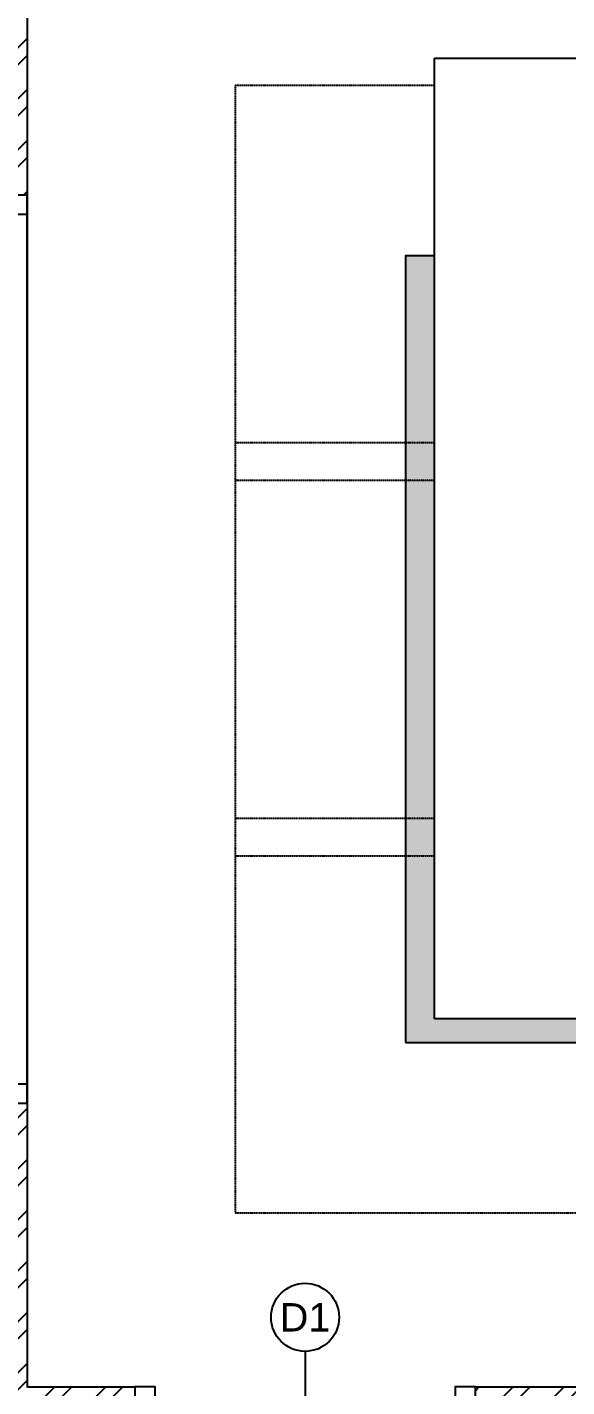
# Model space of a CAD drawing. Header units: millimetres. Extents: x -176651 to 424033, y -469666 to 486614.
# Drawn here: x 166558 to 167984, y 88100 to 91694 of the extents above; entities that cross this region are included whole.
import ezdxf
from ezdxf.enums import TextEntityAlignment as Align

# ---------------------------------------------------------------- set-up
doc = ezdxf.new("R2010")
doc.units = ezdxf.units.MM
doc.set_wipeout_variables(frame=1)
doc.linetypes.add('1625_East Villa$0$DASHED', pattern=[0.75, 0.5, -0.25])
for name, color, linetype in [('1625_East Villa$0$ad-Door', 8, 'Continuous'), ('1625_East Villa$0$ad-Elevation 10', 8, 'Continuous'), ('1625_East Villa$0$ad-Furniture', 8, 'Continuous'), ('1625_East Villa$0$ad-Glass Sectionline', 8, 'Continuous'), ('1625_East Villa$0$ad-Text Main_Door&window Label', 8, 'Continuous'), ('1625_East Villa$0$ad-Wall', 8, 'Continuous'), ('1625_East Villa$0$ad-Wall hatch', 8, 'Continuous'), ('Site Levels$0$ad-Lvl-Plinth', 30, 'Continuous')]:
    doc.layers.add(name, color=color, linetype=linetype)
doc.layers.add('1625_East Villa$0$ad-Landscape', color=8, linetype='Continuous', lineweight=35)
doc.styles.add('1625_East Villa$0$New Text Style', font='arial.ttf', dxfattribs={"height": 100})
doc.styles.add('Site Levels$0$Sections_The woods Site plan_Entrances$0$Standard', font='arial.ttf')

# ---------------------------------------------------------------- blocks, each defined once
blk = doc.blocks.new('1625_East Villa$0$bamboo')
at = {"layer": '1625_East Villa$0$ad-Landscape', "color": 76}
for points in [[(-780.7, 1200.9), (-752.3, 1166.4), (-912.5, 1150.2), (-789.3, 1193.8)], [(-802.5, 1139.6), (-782.6, 1098), (-891.6, 1037.1), (-795.3, 1130.9)], [(-959.1, 700.5), (-817.2, 774), (-930.7, 666), (-952, 691.8)], [(-918.2, 114.1), (-776.2, 187.7), (-889.7, 79.6), (-911, 105.5)]]:
    blk.add_lwpolyline(points, dxfattribs=at)
at = {"layer": '1625_East Villa$0$ad-Landscape', "color": 62}
for points in [[(-835, 1007.8), (-876.2, 987.1), (-939.2, 1094.8), (-843.4, 1000.5)], [(-854.3, 961.7), (-964.6, 970), (-872.5, 931.4), (-862.8, 954.4)], [(-1166, 756.5), (-1215.3, 904.1), (-1191.8, 735.2), (-1166, 756.5)], [(-974.8, 702), (-1024.2, 849.6), (-1000.7, 680.7), (-974.8, 702)], [(-906.4, 902.3), (-969.4, 907), (-954.8, 890.1), (-914.9, 895)], [(-1150.2, 755), (-1008.3, 828.6), (-1121.8, 720.5), (-1143.1, 746.4)], [(-1190.3, 750.9), (-1161.9, 716.5), (-1322.1, 700.2), (-1198.9, 743.8)], [(-1212, 689.6), (-1192.2, 648), (-1301.2, 587.1), (-1204.9, 680.9)], [(-999.2, 696.4), (-970.7, 661.9), (-1131, 645.7), (-1007.8, 689.3)], [(-1121.7, 544.2), (-1162.9, 523.5), (-1225.9, 631.2), (-1130.2, 536.9)], [(-1166.4, 669.3), (-1176.9, 559.2), (-1136.4, 650.5), (-1159.3, 660.7)], [(-1108, 616), (-1114, 553.1), (-1096.8, 567.3), (-1100.9, 607.4)], [(-1059.9, 523.7), (-1093.8, 494.6), (-1113.3, 654.4), (-1067.1, 532.2)], [(-1102, 678.9), (-1023.4, 671.3), (-1112.1, 656.1), (-1110.6, 671.8)], [(-1020.9, 635), (-1001.1, 593.4), (-1110, 532.6), (-1013.8, 626.4)], [(-975.2, 614.7), (-985.8, 504.7), (-945.3, 596), (-968.1, 606.1)], [(-910.8, 624.4), (-832.2, 616.8), (-921, 601.5), (-919.5, 617.3)], [(-1288.8, 429.3), (-1338.2, 576.9), (-1314.7, 408), (-1288.8, 429.3)], [(-1053.8, 499.5), (-907.2, 551.9), (-1075.6, 524.9), (-1053.8, 499.5)], [(-916.9, 561.5), (-922.9, 498.6), (-905.6, 512.8), (-909.7, 552.9)], [(-1273.1, 427.7), (-1131.2, 501.3), (-1244.7, 393.3), (-1266, 419.1)], [(-1141, 498.1), (-1251.3, 506.4), (-1159.2, 467.8), (-1149.5, 490.8)], [(-1055, 483.7), (-978.6, 343.4), (-1088.9, 454.6), (-1063.5, 476.4)], [(-1313.2, 423.7), (-1284.7, 389.2), (-1445, 373), (-1321.8, 416.6)], [(-1193.1, 438.6), (-1256.1, 443.4), (-1241.5, 426.4), (-1201.6, 431.4)], [(-1130.1, 433.9), (-1136.1, 355.2), (-1153.1, 443.6), (-1137.4, 442.4)], [(-1334.9, 362.3), (-1315.1, 320.7), (-1424, 259.8), (-1327.8, 353.7)], [(-1289.2, 342), (-1299.8, 231.9), (-1259.3, 323.3), (-1282.1, 333.4)], [(-1224.9, 351.7), (-1146.2, 344), (-1235, 328.8), (-1233.5, 344.6)], [(-1230.9, 288.8), (-1236.9, 225.9), (-1219.6, 240.1), (-1223.8, 280.1)], [(-1166, 102), (-1215.3, 249.6), (-1191.8, 80.7), (-1166, 102)], [(-933.9, 115.6), (-983.2, 263.3), (-959.7, 94.3), (-933.9, 115.6)], [(-1150.2, 100.5), (-1008.3, 174), (-1121.8, 66), (-1143.1, 91.9)], [(-1357.1, -48), (-1406.5, 99.6), (-1382.9, -69.3), (-1357.1, -48)], [(-1190.3, 96.4), (-1161.9, 61.9), (-1322.1, 45.7), (-1198.9, 89.3)], [(-958.2, 110.1), (-929.8, 75.6), (-1090, 59.3), (-966.8, 103)], [(-1341.4, -49.5), (-1199.5, 24), (-1312.9, -84), (-1334.3, -58.1)], [(-1212, 35.1), (-1192.2, -6.5), (-1301.2, -67.4), (-1204.9, 26.4)], [(-1166.4, 14.8), (-1176.9, -95.3), (-1136.4, -4), (-1159.3, 6.1)], [(-1102, 24.4), (-1023.4, 16.8), (-1112.1, 1.6), (-1110.6, 17.3)], [(-979.9, 48.7), (-960.1, 7.1), (-1069.1, -53.8), (-972.8, 40.1)], [(-934.3, 28.4), (-944.8, -81.7), (-904.3, 9.6), (-927.2, 19.8)], [(-869.9, 38), (-791.3, 30.4), (-880, 15.2), (-878.5, 30.9)], [(-1381.4, -53.6), (-1353, -88.1), (-1513.2, -104.3), (-1390.1, -60.7)], [(-1108, -38.5), (-1114, -101.4), (-1096.8, -87.2), (-1100.9, -47.1)], [(-780.4, -124), (-821.5, -144.7), (-884.6, -37), (-788.8, -131.3)], [(-875.9, -24.9), (-881.9, -87.8), (-864.7, -73.6), (-868.8, -33.5)], [(-1403.2, -114.9), (-1383.3, -156.5), (-1492.3, -217.4), (-1396.1, -123.6)], [(-1357.5, -135.2), (-1368, -245.3), (-1327.6, -154), (-1350.4, -143.9)], [(-1293.1, -125.6), (-1214.5, -133.2), (-1303.2, -148.4), (-1301.7, -132.7)], [(-1143.7, -283.2), (-1143, -123.3), (-1099.9, -274), (-1132.7, -280.9)], [(-1299.1, -188.5), (-1305.1, -251.4), (-1287.9, -237.2), (-1292, -197.1)], [(-1053.9, -275.7), (-1010.7, -209.6), (-1038.4, -295.3), (-1051.6, -286.6)], [(-851.8, -229.5), (-914.8, -224.8), (-900.2, -241.7), (-860.3, -236.8)], [(-799.7, -170.1), (-910, -161.8), (-817.9, -200.4), (-808.2, -177.3)], [(-1152.3, -296.4), (-1306, -271.7), (-1145.4, -329.2), (-1152.3, -296.4)], [(-903.2, -383.1), (-944.4, -403.7), (-1007.5, -296), (-911.7, -390.3)], [(-841.4, -403.5), (-875.3, -432.7), (-894.8, -272.8), (-848.7, -395.1)], [(-1158.7, -320.6), (-1114.9, -311.4), (-1174.8, -460.8), (-1156.4, -331.5)], [(-1114.4, -368.3), (-1068.3, -370), (-1064.9, -494.8), (-1103.4, -366)], [(-1075.2, -337.2), (-982.6, -397.6), (-1044.7, -319.4), (-1064.3, -334.9)], [(-1000.9, -310.2), (-948, -344.7), (-952.6, -322.9), (-990, -307.9)], [(-922.6, -429.1), (-1032.9, -420.9), (-940.7, -459.5), (-931.1, -436.4)], [(-1179.6, -607.1), (-1229, -459.4), (-1205.5, -628.4), (-1179.6, -607.1)], [(-974.6, -488.6), (-1037.7, -483.9), (-1023.1, -500.8), (-983.1, -495.9)], [(-911.6, -493.3), (-917.6, -572.1), (-934.7, -483.7), (-918.9, -484.8)], [(-1163.9, -608.6), (-1022, -535), (-1135.5, -643.1), (-1156.8, -617.2)], [(-1204, -612.6), (-1175.5, -647.1), (-1335.8, -663.4), (-1212.6, -619.7)], [(-1225.7, -674), (-1205.9, -715.6), (-1314.8, -776.5), (-1218.6, -682.6)], [(-1084.1, -757), (-1133.4, -609.4), (-1109.9, -778.4), (-1084.1, -757)], [(-889.6, -724), (-930.8, -744.6), (-993.8, -636.9), (-898.1, -731.2)], [(-827.8, -744.4), (-861.7, -773.6), (-881.2, -613.7), (-835.1, -736)], [(-1180, -694.3), (-1190.5, -804.4), (-1150.1, -713.1), (-1172.9, -702.9)], [(-1121.6, -747.6), (-1127.7, -810.5), (-1110.4, -796.3), (-1114.5, -756.2)], [(-1115.6, -684.7), (-1037, -692.3), (-1125.7, -707.5), (-1124.2, -691.8)], [(-1068.3, -758.6), (-926.4, -685), (-1039.9, -793.1), (-1061.2, -767.2)], [(-1108.4, -762.6), (-1079.9, -797.1), (-1240.2, -813.4), (-1117, -769.7)], [(-1130.1, -824), (-1110.3, -865.6), (-1219.3, -926.5), (-1123, -832.6)], [(-1020.1, -834.7), (-941.4, -842.3), (-1030.2, -857.5), (-1028.7, -841.8)], [(-961, -829.5), (-1024, -824.8), (-1009.5, -841.7), (-969.5, -836.8)], [(-908.9, -770), (-1019.2, -761.8), (-927.1, -800.3), (-917.4, -777.3)], [(-898, -834.2), (-904, -913), (-921, -824.6), (-905.3, -825.7)], [(-865.6, -975.2), (-915, -827.6), (-891.5, -996.5), (-865.6, -975.2)], [(-1084.5, -844.3), (-1095, -954.4), (-1054.5, -863.1), (-1077.3, -852.9)], [(-1026.1, -897.6), (-1032.1, -960.5), (-1014.9, -946.3), (-1019, -906.2)], [(-889.9, -980.8), (-861.5, -1015.3), (-1021.7, -1031.5), (-898.6, -987.9)], [(-911.7, -1042.2), (-891.9, -1083.8), (-1000.8, -1144.6), (-904.6, -1050.8)]]:
    blk.add_lwpolyline(points, dxfattribs=at)
blk = doc.blocks.new('1625_East Villa$0$zw$DAD3')
at = {"transparency": 33554610}
h = blk.add_hatch(dxfattribs=at)
h.set_pattern_fill('DOTS', color=35, scale=20, angle=360)
h.set_pattern_definition([(360, (-800139.518, 271344.397), (15.875, 31.75), [0, -31.75])])
h.paths.add_polyline_path([(450, -2530), (2915, -2530), (2915, -450), (450, -450)])
at = {"layer": '1625_East Villa$0$ad-Elevation 10', "linetype": '1625_East Villa$0$DASHED'}
blk.add_lwpolyline([(0, -2980), (3365, -2980), (3365, 0), (0, 0)], close=True, dxfattribs=at)
at = {"layer": '1625_East Villa$0$ad-Elevation 10'}
blk.add_lwpolyline([(450, -2530), (2915, -2530), (2915, -450), (450, -450)], close=True, dxfattribs=at)
at = {"layer": '1625_East Villa$0$ad-Elevation 10', "linetype": '1625_East Villa$0$DASHED'}
for points in [[(0, -943.3), (3365, -943.3)], [(0, -1043.3), (3365, -1043.3)], [(0, -1936.7), (3365, -1936.7)], [(0, -2036.7), (3365, -2036.7)]]:
    blk.add_lwpolyline(points, dxfattribs=at)
at = {"layer": '1625_East Villa$0$ad-Landscape', "linetype": 'Continuous', "xscale": 0.473259546584505, "yscale": 0.473259546584505, "zscale": 0.473259546584505, "rotation": 359.9999999999999}
blk.add_blockref('1625_East Villa$0$bamboo', (1292.6, -1624.9), dxfattribs=at)
blk = doc.blocks.new('1625_East Villa$0$zw$D46D')
at = {"layer": '1625_East Villa$0$ad-Furniture'}
blk.add_blockref('1625_East Villa$0$zw$DAD3', (3610, 8185), dxfattribs=at)
blk = doc.blocks.new('*U169')
for p, q in [((-25, -127.8), (-25, -94.4)), ((-8.3, -111.1), (-41.7, -111.1)), ((-811.3, -760.8), (-796.4, -775.7)), ((-746.2, -826), (-761.1, -811.1))]:
    blk.add_line(p, q)
for points in [[(-1150, -100), (-1150, -50), (-1128.6, -50), (-1128.6, -35.7), (-1128.6, 0), (-1200, 0), (-1200, -100)], [(-50, -100), (0, -100), (0, 0), (-71.4, 0), (-71.4, -35.7), (-71.4, -50), (-50, -50)], [(-50, -100), (-130.8, -180.8), (-166.2, -145.5), (-85.4, -64.6)], [(-130.8, -180.8), (-747, -797), (-782.4, -761.6), (-166.2, -145.5)], [(-827.8, -877.8), (-747, -797), (-782.4, -761.6), (-863.2, -842.5)]]:
    blk.add_lwpolyline(points, close=True)
for points in [[(-808.2, -787.5), (-835.7, -760), (-772.9, -697.2), (-765, -705), (-822, -773.7)], [(-772.8, -822.8), (-745.4, -850.3), (-682.5, -787.5), (-690.4, -779.7), (-759, -836.7)]]:
    blk.add_lwpolyline(points)
blk.add_circle((-25, -111.1), 11.1)
at = {"color": 8, "linetype": '1625_East Villa$0$DASHED', "lineweight": 0}
blk.add_arc((-93.1, -153.1), 1047.4, 178.1881, 271.8119, dxfattribs=at)
at = {"layer": '1625_East Villa$0$ad-Text Main_Door&window Label'}
blk.add_line((-600, 125), (-600, -230), dxfattribs=at)
blk.add_circle((-600.3, 245), 120, dxfattribs=at)
at = {"layer": '1625_East Villa$0$ad-Text Main_Door&window Label', "style": '1625_East Villa$0$New Text Style'}
blk.add_attdef('D1', text='', height=100, dxfattribs=at).set_placement((-585.4, 244.6), align=Align.MIDDLE_CENTER)
blk = doc.blocks.new('1625_East Villa$0$$ZCDB_AUDIT_GENERATED_C77D')
blk.add_wipeout([(0, 230), (2400, 230), (2400, 0), (0, 0)]).dxf.layer = '1625_East Villa$0$ad-Elevation 10'
at = {"layer": '1625_East Villa$0$ad-Elevation 10'}
for points in [[(2400, 230), (0, 230)], [(2400, 0), (0, 0)]]:
    blk.add_lwpolyline(points, dxfattribs=at)
for points in [[(50, 0), (50, 230), (0, 230), (0, 0)], [(2350, 0), (2400, 0), (2400, 230), (2350, 230)], [(1217.5, 133), (1217.5, 115), (1182.5, 115), (1182.5, 165), (1217.5, 165), (1217.5, 147), (1195.5, 147), (1195.5, 133)], [(2315, 133), (2315, 115), (2350, 115), (2350, 165), (2315, 165), (2315, 147), (2337, 147), (2337, 133)], [(85, 83), (85, 65), (50, 65), (50, 115), (85, 115), (85, 97), (63, 97), (63, 83)], [(1182.5, 83), (1182.5, 65), (1217.5, 65), (1217.5, 115), (1182.5, 115), (1182.5, 97), (1204.5, 97), (1204.5, 83)]]:
    blk.add_lwpolyline(points, close=True, dxfattribs=at)
at = {"layer": '1625_East Villa$0$ad-Glass Sectionline'}
for points in [[(1200, 145), (2335, 145), (2335, 135), (1200, 135)], [(1200, 95), (65, 95), (65, 85), (1200, 85)]]:
    blk.add_lwpolyline(points, close=True, dxfattribs=at)
for points in [[(1217.5, 165), (2315, 165)], [(1182.5, 115), (85, 115)], [(1217.5, 115), (2315, 115)], [(1182.5, 65), (85, 65)]]:
    blk.add_lwpolyline(points, dxfattribs=at)
blk = doc.blocks.new('*U168')
blk.add_blockref('1625_East Villa$0$$ZCDB_AUDIT_GENERATED_C77D', (0, 0))
blk = doc.blocks.new('1625_East Villa$0$zw$42B5')
at = {"layer": '1625_East Villa$0$ad-Wall hatch', "transparency": 33554610}
h = blk.add_hatch(dxfattribs=at)
h.set_pattern_fill('ANSI32', color=256, scale=10)
h.set_pattern_definition([(45, (-1040635.14, 674820.02), (-67.351921, 67.351921), []), (45, (-1040590.24, 674820.02), (-67.351921, 67.351921), [])])
h.paths.add_polyline_path([(12120, 13620), (12120, 10220), (11890, 10220), (11890, 13390), (7240, 13390), (7240, 8645), (4245, 8645), (4245, 8875), (4445, 8875), (4445, 9370), (4560, 9370), (4560, 8760), (7010, 8760), (7010, 10500), (6360, 10500), (6360, 10615), (7010, 10615), (7010, 13390), (4560, 13390), (4560, 10615), (5560, 10615), (5560, 10500), (4445, 10500), (4445, 13390), (230, 13390), (230, 8875), (3345, 8875), (3345, 8645), (3060, 8645), (3060, 4745), (3345, 4745), (3345, 4515), (230, 4515), (230, 230), (4995, 230), (4995, 3130), (6060, 3130), (6060, 3015), (5110, 3015), (5110, 230), (8310, 230), (8310, 3015), (6860, 3015), (6860, 3130), (8310, 3130), (8310, 4630), (5110, 4630), (5110, 3930), (4995, 3930), (4995, 4515), (4245, 4515), (4245, 4745), (8540, 4745), (8540, 230), (9240, 230), (9240, 0), (0, 0), (0, 4745), (2830, 4745), (2830, 8645), (0, 8645), (0, 13620)])
at = {"layer": '1625_East Villa$0$ad-Door', "ltscale": 5}
ref = blk.add_blockref('*U169', (4245, 4745), dxfattribs=dict(at, xscale=0.7499999997027537, yscale=0.7499999997027537, zscale=0.7499999997027537))
ref.add_attrib('D1', 'D1', dxfattribs={"layer": '1625_East Villa$0$ad-Text Main_Door&window Label', "height": 75, "rotation": 1080, "style": '1625_East Villa$0$New Text Style'}).set_placement((3794.8, 4928.7), align=Align.MIDDLE_CENTER)
at = {"rotation": 270}
blk.add_blockref('*U168', (2830, 7895), dxfattribs=at)
at = {"layer": '1625_East Villa$0$ad-Wall'}
for points in [[(3060, 8645), (3060, 4745), (3345, 4745), (3345, 4515)], [(4245, 4515), (4245, 4745), (8540, 4745), (8540, 230)]]:
    blk.add_lwpolyline(points, dxfattribs=at)
blk = doc.blocks.new('1625_East Villa')
at = {"layer": '1625_East Villa$0$ad-Furniture'}
blk.add_blockref('1625_East Villa$0$zw$D46D', (0, 0), dxfattribs=at)
at = {"layer": '1625_East Villa$0$ad-Wall'}
blk.add_blockref('1625_East Villa$0$zw$42B5', (0, 0), dxfattribs=at)
blk = doc.blocks.new("All Plot's Villa Plans")
at = {"ltscale": 5}
blk.add_blockref('1625_East Villa', (163497.6, 83354.9), dxfattribs=at)
blk = doc.blocks.new('Site Levels$0$zw$63CD')
at = {"layer": 'Site Levels$0$ad-Lvl-Plinth', "insert": (176960.2, -9085.2), "char_height": 1269.985, "width": 5416.267, "attachment_point": 5, "style": 'Site Levels$0$Sections_The woods Site plan_Entrances$0$Standard', "bg_fill": 19, "box_fill_scale": 1.5, "bg_fill_color": 257, "bg_fill_transparency": 0}
blk.add_mtext('\\pxt4;498.32', dxfattribs=at)
blk = doc.blocks.new('Site Levels')
at = {"layer": 'Site Levels$0$ad-Lvl-Plinth', "ltscale": 5}
blk.add_blockref('Site Levels$0$zw$63CD', (-5982.9, 99418.6), dxfattribs=at)

msp = doc.modelspace()

# ---------------------------------------------------------------- block references
at = {"ltscale": 5}
msp.add_blockref("All Plot's Villa Plans", (0, 0), dxfattribs=at)

# ---------------------------------------------------------------- next in the draw order: block references
msp.add_blockref('Site Levels', (0, 0), dxfattribs=at)

doc.saveas('drawing.dxf')
